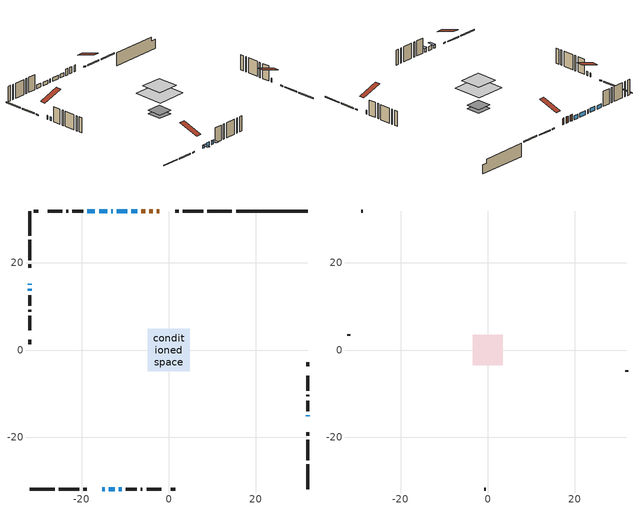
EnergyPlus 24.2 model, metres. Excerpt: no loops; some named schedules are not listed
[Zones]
conditioned space
 floor outside (Floor1 construction): -0.49,-0.49 -0.49,0.49 0.49,0.49 0.49,-0.49 z3.14
 floor adiabatic (AdiabaticFloorConstruction): -4.86,-4.86 -4.86,4.86 4.86,4.86 4.86,-4.86 z5.58
 floor foundation (Slab1 construction): -2.29,-2.29 -2.29,2.29 2.29,2.29 2.29,-2.29 z-1.13
 floor foundation (Slab2 construction): -2.35,-2.35 -2.35,2.35 2.35,2.35 2.35,-2.35 z0
 wall outside (RimJoist1 construction): 14.52,31.91 8.82,31.91 / -31.91,-31.91 -26.21,-31.91 / -31.91,31.91 -31.91,26.21 / 31.91,-31.91 31.91,-26.21 z3.14:3.44
 wall outside (RimJoist2 construction): 7.89,31.91 3.21,31.91 / -25.28,-31.91 -20.59,-31.91 / -31.91,25.28 -31.91,20.59 / 31.91,-25.28 31.91,-20.59 z3.14:3.44
 wall outside (RimJoist3 construction): 2.28,31.91 1.48,31.91 / -19.66,-31.91 -18.86,-31.91 / -31.91,19.66 -31.91,18.86 / 31.91,-19.66 31.91,-18.86 z3.14:3.44
 wall outside (AdiabaticWallConstruction 1): -2.15,31.91 -2.77,31.91 / -3.7,31.91 -4.51,31.91 / -5.44,31.91 -6.27,31.91 z3.14:5.17
 wall outside (AdiabaticWallConstruction): -15.23,-31.91 -14.7,-31.91 z3.14:4.06; -13.77,-31.91 -12.44,-31.91 / -7.2,31.91 -8.6,31.91 / 31.91,-15.23 31.91,-15 / -31.91,15.23 -31.91,15 / -9.53,31.91 -11.92,31.91 / -12.85,31.91 -13.18,31.91 / -14.11,31.91 -16.01,31.91 / -31.91,14.07 -31.91,13.55 / -16.93,31.91 -18.73,31.91 z3.14:4.36; -11.51,-31.91 -10.77,-31.91 z3.14:4.26
 wall outside (Wall1 construction): -19.66,31.91 -22.13,31.91 / -9.85,-31.91 -7.38,-31.91 / -31.91,12.62 -31.91,10.15 / 31.91,-14.07 31.91,-11.6 z3.14:8.02
 wall outside (Wall2 construction): -23.06,31.91 -23.48,31.91 / -6.45,-31.91 -6.03,-31.91 / -31.91,9.22 -31.91,8.8 / 31.91,-10.67 31.91,-10.26 z3.14:8.02
 wall outside (Wall3 construction): -24.41,31.91 -27.78,31.91 / -5.1,-31.91 -1.73,-31.91 / -31.91,7.88 -31.91,4.51 / 31.91,-9.33 31.91,-5.96 z3.14:8.02
 wall outside (Wall5 construction): -29.99,31.91 -30.98,31.91 / 0.48,-31.91 1.47,-31.91 / -31.91,2.3 -31.91,1.3 / 31.91,-3.75 31.91,-2.76 z3.14:8.02
 wall foundation (FoundationWall1 construction): 15.45,31.91,-1.13 15.45,31.91,3.14 30.26,31.91,3.14 30.26,31.91,1.77 31.91,31.91,1.77 31.91,31.91,-1.13
 window (WindowConstruction 7): -15.23,-31.91 -14.7,-31.91 z3.14:4.05
 window (WindowConstruction 6): -13.77,-31.91 -12.44,-31.91 z3.14:4.36
 window (WindowConstruction 10): -7.2,31.91 -8.6,31.91 z3.14:4.36
 window (WindowConstruction 8): 31.91,-15.23 31.91,-15 z3.14:4.36
 window (WindowConstruction 9): -31.91,15.23 -31.91,15 z3.14:4.36
 window (WindowConstruction): -9.53,31.91 -11.92,31.91 z3.14:4.36
 window (WindowConstruction 1): -12.85,31.91 -13.18,31.91 z3.14:4.36
 window (WindowConstruction 2): -14.11,31.91 -16.01,31.91 z3.14:4.36
 window (WindowConstruction 3): -11.51,-31.91 -10.77,-31.91 z3.14:4.26
 window (WindowConstruction 4): -31.91,14.07 -31.91,13.55 z3.14:4.36
 window (WindowConstruction 5): -16.94,31.91 -18.73,31.91 z3.14:4.36
 door (Door): -2.16,31.91 -2.77,31.91 z3.14:5.17
 door (Door 1): -3.7,31.91 -4.51,31.91 z3.14:5.17
 door (Door 2): -5.44,31.91 -6.27,31.91 z3.14:5.17
 ceiling adiabatic (AdiabaticFloorConstruction): 4.86,-4.86 4.86,4.86 -4.86,4.86 -4.86,-4.86 z5.58
attic - vented
 floor to conditioned space (Floor2 construction Reversed): -3.45,-3.45 -3.45,3.45 3.45,3.45 3.45,-3.45 z8.02
 wall outside (Wall4 construction): -28.71,31.91 -29.06,31.91 / -0.8,-31.91 -0.45,-31.91 / -31.91,3.58 -31.91,3.23 / 31.91,-5.03 31.91,-4.68 z3.14:8.02
 roof outside (Roof1 construction): -1.23,31.91,8.02 -1.23,25.18,10.26 0.55,25.18,10.26 0.55,31.91,8.02; -16.16,-31.91,8.02 -16.16,-25.18,10.26 -17.93,-25.18,10.26 -17.93,-31.91,8.02; -31.91,16.16,8.02 -25.18,16.16,10.26 -25.18,17.93,10.26 -31.91,17.93,8.02; 31.91,-16.16,8.02 25.18,-16.16,10.26 25.18,-17.93,10.26 31.91,-17.93,8.02
shading: -14.55,-31.91 -15.38,-31.91 -15.38,-34.04 -14.55,-34.04 z4.2; -10.63,-31.91 -11.66,-31.91 -11.66,-34.04 -10.63,-34.04 z4.41
[Building]
Building 1: Terrain=Suburbs
[Site:Location]
Toronto City Centre_ON: Latitude {deg}=43.63; Longitude {deg}=-79.39; Time Zone {hr}=-5; Elevation {m}=77; Keep Site Location Information=Yes
[Site:GroundTemperature:Shallow]
5.01852, 3.26908, 3.12898, 3.95918, 7.29196, 10.6092, 13.4851, 15.3069, 15.4617, 13.9799, 11.1774, 7.9619
[Site:WaterMainsTemperature]
Calculation Method=Schedule; Temperature Schedule=mains temperature schedule
[Material] Roughness=Rough; Thermal Absorptance=0.9
Name | Thickness {m} | Conductivity {W/m-K} | Density {kg/m3} | Specific Heat {J/kg-K} | Solar Absorptance | Visible Absorptance
asphalt or fiberglass shingles | 0.00635 | 0.162714 | 1121.4 | 1465.45 | 0.4 | 0.4
ceiling loosefill ins | 0.169333 | 0.0480833 | 16.02 | 1046.75 | 0.7 | 0.7
ceiling stud and cavity | 0.1397 | 0.176304 | 65.682 | 1177.47 | 0.7 | 0.7
concrete 4.0 in. | 0.1016 | 1.803125 | 2242.8 | 837.4 | 0.7 | 0.7
concrete 8.0 in. | 0.2032 | 1.803125 | 2242.8 | 837.4 | 0.7 | 0.7
door material | 0.04445 | 0.053851 | 512.64 | 1214.23 | 0.7 | 0.7
exterior vertical ins | 0.0221222 | 0.029427 | 32.04 | 1214.23 | 0.7 | 0.7
floor covering | 0.0127 | 0.0433444 | 54.468 | 1339.84 | 0.6 | 0.6
floor rigid ins; rim joist rigid ins | 0.051816 | 0.029427 | 32.04 | 1214.23 | 0.7 | 0.7
floor rigid ins 1; wall rigid ins | 0.512978 | 0.029427 | 32.04 | 1214.23 | 0.7 | 0.7
floor stud and cavity | 0.1397 | 0.10117 | 92.3553 | 1139.71 | 0.7 | 0.7
floor stud and cavity 1 | 0.1397 | 1.75129 | 37.0049 | 1207.88 | 0.7 | 0.7
furniture material conditioned space 1 | 0.1524 | 0.115458 | 640.8 | 1214.23 | 0.6 | 0.6
gypsum board | 0.0127 | 0.160291 | 801 | 837.4 | 0.6 | 0.6
gypsum board 1 | 0.0127 | 0.160291 | 801 | 837.4 | 0.7 | 0.7
osb sheathing 0.5 in. | 0.0127 | 0.115458 | 512.64 | 1214.23 | 0.7 | 0.7
osb sheathing 0.75 in. | 0.01905 | 0.115458 | 512.64 | 1214.23 | 0.7 | 0.7
osb sheathing 2.0 in. | 0.0508 | 0.115458 | 512.64 | 1214.23 | 0.7 | 0.7
rim joist stud and cavity | 0.0508 | 0.0293615 | 125.044 | 1163.47 | 0.6 | 0.6
rim joist stud and cavity 1 | 0.0508 | 0.278529 | 125.044 | 1163.47 | 0.6 | 0.6
rim joist stud and cavity 2 | 0.0508 | 0.0320349 | 125.044 | 1163.47 | 0.6 | 0.6
wall stud and cavity | 0.1397 | 0.0821308 | 139.0536 | 1170.24 | 0.7 | 0.7
wall stud and cavity 1 | 0.1397 | 0.118416 | 139.0536 | 1170.24 | 0.7 | 0.7
wall stud and cavity 2 | 0.1397 | 0.0934493 | 139.0536 | 1170.24 | 0.7 | 0.7
wall stud and cavity 3 | 0.0889 | 6.1454 | 50.32683 | 1063.81 | 0.6 | 0.6
wall stud and cavity 4 | 0.1397 | 0.0852927 | 139.0536 | 1170.24 | 0.7 | 0.7
wall stud and cavity 5 | 0.0889 | 0.380278 | 52.3479 | 1209.89 | 0.7 | 0.7
wall stud and cavity 6 | 0.0889 | 0.391764 | 83.0341 | 1211.67 | 0.7 | 0.7
wood siding | 0.0254 | 0.102417 | 544.68 | 1172.36 | 0.4 | 0.4
wood siding 1 | 0.00254 | 0.102417 | 544.68 | 1172.36 | 0.4 | 0.4
wood siding 2; wood siding 3; wood siding 4 | 0.0254 | 0.102417 | 544.68 | 1172.36 | 0.7 | 0.7
[WindowMaterial:SimpleGlazingSystem]
Name | U-Factor {W/m2-K} | Solar Heat Gain Coefficient
WindowMaterial | 2.99003 | 0.58
WindowMaterial 1 | 2.86796 | 0.26
WindowMaterial 2 | 2.398955 | 0.64
WindowMaterial 3 | 3.01388 | 0.51
WindowMaterial 4 | 3.03773 | 0.48
WindowMaterial 5 | 2.99912 | 0.54
WindowMaterial 6 | 3.02467 | 0.51
WindowMaterial 7 | 2.99117 | 0.59
WindowMaterial 8 | 3.07123 | 0.35
WindowMaterial 9 | 2.430184 | 0.63
[Construction]
AdiabaticFloorConstruction: floor stud and cavity 1, floor rigid ins 1, osb sheathing 0.75 in., floor covering
AdiabaticWallConstruction: wood siding 3, wall rigid ins, wall stud and cavity 5, gypsum board
AdiabaticWallConstruction 1: wood siding 4, wall rigid ins, wall stud and cavity 5, gypsum board
Door; Door 1; Door 2: door material
Floor1 construction: floor stud and cavity, floor rigid ins, osb sheathing 0.75 in., floor covering
Floor2 construction Reversed: gypsum board, ceiling stud and cavity, ceiling loosefill ins
FoundationWall1 construction: concrete 8.0 in., gypsum board 1
furniture construction conditioned space 1: furniture material conditioned space 1
PartitionWallConstruction: gypsum board, wall stud and cavity 6, gypsum board
RimJoist1 construction: wood siding 2, osb sheathing 2.0 in., rim joist stud and cavity
RimJoist2 construction: wood siding 2, rim joist rigid ins, osb sheathing 2.0 in., rim joist stud and cavity 1
RimJoist3 construction: wood siding 2, osb sheathing 2.0 in., rim joist stud and cavity 2
Roof1 construction: asphalt or fiberglass shingles
Slab1 construction; Slab2 construction: concrete 4.0 in.
Wall1 construction: wood siding, osb sheathing 0.5 in., wall stud and cavity, gypsum board
Wall2 construction: wood siding, osb sheathing 0.5 in., wall stud and cavity 1, gypsum board
Wall3 construction: wood siding, osb sheathing 0.5 in., wall stud and cavity 2, gypsum board
Wall4 construction: wood siding 1, wall stud and cavity 3
Wall5 construction: wood siding, osb sheathing 0.5 in., wall stud and cavity 4, gypsum board
WindowConstruction: WindowMaterial
WindowConstruction 1: WindowMaterial 1
WindowConstruction 10: WindowMaterial 9
WindowConstruction 2: WindowMaterial 2
WindowConstruction 3: WindowMaterial 3
WindowConstruction 4: WindowMaterial 4
WindowConstruction 5: WindowMaterial 5
WindowConstruction 6: WindowMaterial 6
WindowConstruction 7: WindowMaterial 7
WindowConstruction 8; WindowConstruction 9: WindowMaterial 8
[Zone] Multiplier=1; Part of Total Floor Area=Yes
Name | Volume {m3}
attic - vented | 17.3794
conditioned space | 280.4
[Space]
Name | Zone | Volume {m3}
attic - vented 1 | attic - vented | 17.3794
conditioned space 1 | conditioned space | 280.4
[ZoneInfiltration:EffectiveLeakageArea]
infil attic - vented 1: Zone or Space=attic - vented 1; Schedule=Always On Discrete; Effective Air Leakage Area {cm2}=2009.68; Stack Coefficient=0.0004951; Wind Coefficient=1.50337e-05
[ZoneMixing]
whole house fan mix: Zone or Space=attic - vented; Schedule=Always On Continuous; Design Flow Rate Calculation Method=Flow/Zone; Design Flow Rate {m3/s}=0; Source Zone or Space=conditioned space
[SurfaceProperty:ExposedFoundationPerimeter] Exposed Perimeter Calculation Method=TotalExposedPerimeter
Name | Total Exposed Perimeter {m}
Slab1 | 16.459
Slab2 | 13.411
[InternalMass] Zone or ZoneList=conditioned space; Space or SpaceList=conditioned space 1
Name | Construction | Surface Area {m2}
furniture mass conditioned space 1 | furniture construction conditioned space 1 | 55.408
partition wall mass | PartitionWallConstruction | 138.52
[Lights]
interior lighting: Zone or ZoneList or Space or SpaceList=conditioned space 1; Schedule=interior lighting schedule; Design Level Calculation Method=LightingLevel; Lighting Level {W}=343.2; Return Air Fraction=0; Fraction Radiant=0.6; Fraction Visible=0.2; Fraction Replaceable=1
[People]
occupants: Zone or ZoneList or Space or SpaceList=conditioned space 1; Number of People Schedule=occupants schedule; Number of People Calculation Method=People; Number of People=3; Fraction Radiant=0.314171; Sensible Heat Fraction=0.56303; Activity Level Schedule=occupants activity schedule; Carbon Dioxide Generation Rate {m3/s-W}=0; Enable ASHRAE 55 Comfort Warnings=No; Mean Radiant Temperature Calculation Type=EnclosureAveraged
[ElectricEquipment] Zone or ZoneList or Space or SpaceList=conditioned space 1; Design Level Calculation Method=EquipmentLevel
Name | Schedule | Design Level {W} | Fraction Latent | Fraction Radiant | Fraction Lost
clothes dryer | clothes dryer schedule | 140.772 | 0.015 | 0.081 | 0.85
clothes washer | clothes washer schedule | 32.1985 | 0.03 | 0.162 | 0.7
cooking range | cooking range schedule | 215.147 | 0.08 | 0.432 | 0.2
dishwasher | dishwasher schedule | 66.8632 | 0.3 | 0.18 | 0.4
fridge | fridge schedule | 72.9452 | 0 | 0.6 | 0
mech vent bath fan 0 | mech vent bath fan 0 schedule | 43 | 0 | 0 | 1
mech vent bath fan 1 | mech vent bath fan 1 schedule | 43 | 0 | 0 | 1
mech vent house fan | mech vent house fan schedule | 0 | 0 | 0 | 1
mech vent house fan cfis | mech vent house fan cfis schedule | 0 | 0 | 0 | 0
mech vent range fan 0 | mech vent range fan 0 schedule | 43 | 0 | 0 | 1
misc plug loads | misc plug loads schedule | 494.7 | 0.045 | 0.513 | 0.1
whole house fan | Always On Discrete | 0 | 0 | 0 | 1
[OtherEquipment] Zone or ZoneList or Space or SpaceList=conditioned space 1; Design Level Calculation Method=EquipmentLevel
Name | Fuel Type | Schedule | Design Level {W} | Fraction Latent | Fraction Radiant | Fraction Lost
clothes dryer 1 | Electricity | clothes dryer schedule | 0 | 0.015 | 0.081 | 0.85
cooking range 1 | Electricity | cooking range schedule | 0 | 0.08 | 0.432 | 0.2
general water use latent | None | general water use schedule | 62.594 | 1 | 0 | 0
general water use sensible | None | general water use schedule | -61.6891 | 0 | 0.6 | 0
mech vent house fan latent load | None | Always On Discrete | 0 | 1 | 0 | 0
mech vent house fan sensible load | None | Always On Discrete | 0 | 0 | 0 | 0
water heater energy adjustment1 | NaturalGas | Always On Discrete | 0.01 | 0 | 0 | 1
[ZoneInfiltration:DesignFlowRate] Zone or ZoneList or Space or SpaceList=conditioned space 1; Schedule=Always On Discrete; Design Flow Rate Calculation Method=Flow/Zone; Design Flow Rate {m3/s}=0
infil flow; natural vent flow; whole house fan flow
[Foundation:Kiva] Initial Indoor Air Temperature {C}=18; Wall Depth Below Slab {m}=0.2032
Name | Wall Height Above Grade {m} | Custom Block Material Name 1 | Custom Block Depth 1 {m} | Custom Block X Position 1 {m} | Custom Block Z Position 1 {m}
Foundation Kiva 1 | 3.14002 | exterior vertical ins | 4.27 | 0.2159 | 0
Foundation Kiva 2 | 0.1016
[Foundation:Kiva:Settings]
Soil Conductivity {W/m-K}=0.849921; Soil Density {kg/m3}=1842.3; Soil Specific Heat {J/kg-K}=418.7; Ground Solar Absorptivity=0.9; Ground Thermal Absorptivity=0.9; Ground Surface Roughness {m}=0.03; Far-Field Width {m}=40; Deep-Ground Boundary Condition=ZeroFlux; Deep-Ground Depth {m}=40; Minimum Cell Dimension {m}=0.2; Maximum Cell Growth Coefficient=3; Simulation Timestep=Timestep
[Exterior:Lights]
exterior lighting: Schedule=exterior lighting schedule; Design Level {W}=75.6
[Schedule:Constant]
Name | Hourly Value
Always On Continuous; mech vent house fan schedule; mech vent house fan cfis schedule; Always On Discrete | 1
occupants activity schedule | 117.228
fridge schedule | 0
[Schedule:Week:Daily]
interior lighting schedule Week Rule - Jan1-Jan27: interior lighting schedule day, interior lighting schedule day, interior lighting schedule day, interior lighting schedule day, interior lighting schedule day, interior lighting schedule day, interior lighting schedule day, interior lighting schedule default day, interior lighting schedule default day, interior lighting schedule default day, interior lighting schedule default day, interior lighting schedule default day
interior lighting schedule Week Rule - Jan28-Feb3: interior lighting schedule day, interior lighting schedule day, interior lighting schedule day, interior lighting schedule day, interior lighting schedule day 1, interior lighting schedule day 1, interior lighting schedule day 1, interior lighting schedule default day, interior lighting schedule default day, interior lighting schedule default day, interior lighting schedule default day, interior lighting schedule default day
interior lighting schedule Week Rule - Feb4-Feb24: interior lighting schedule day 1, interior lighting schedule day 1, interior lighting schedule day 1, interior lighting schedule day 1, interior lighting schedule day 1, interior lighting schedule day 1, interior lighting schedule day 1, interior lighting schedule default day, interior lighting schedule default day, interior lighting schedule default day, interior lighting schedule default day, interior lighting schedule default day
interior lighting schedule Week Rule - Feb25-Mar3: interior lighting schedule day 1, interior lighting schedule day 1, interior lighting schedule day 1, interior lighting schedule day 1, interior lighting schedule day 2, interior lighting schedule day 2, interior lighting schedule day 2, interior lighting schedule default day, interior lighting schedule default day, interior lighting schedule default day, interior lighting schedule default day, interior lighting schedule default day
interior lighting schedule Week Rule - Mar4-Mar31: interior lighting schedule day 2, interior lighting schedule day 2, interior lighting schedule day 2, interior lighting schedule day 2, interior lighting schedule day 2, interior lighting schedule day 2, interior lighting schedule day 2, interior lighting schedule default day, interior lighting schedule default day, interior lighting schedule default day, interior lighting schedule default day, interior lighting schedule default day
interior lighting schedule Week Rule - Apr1-Apr28: interior lighting schedule day 3, interior lighting schedule day 3, interior lighting schedule day 3, interior lighting schedule day 3, interior lighting schedule day 3, interior lighting schedule day 3, interior lighting schedule day 3, interior lighting schedule default day, interior lighting schedule default day, interior lighting schedule default day, interior lighting schedule default day, interior lighting schedule default day
interior lighting schedule Week Rule - Apr29-May5: interior lighting schedule day 3, interior lighting schedule day 3, interior lighting schedule day 4, interior lighting schedule day 4, interior lighting schedule day 4, interior lighting schedule day 4, interior lighting schedule day 4, interior lighting schedule default day, interior lighting schedule default day, interior lighting schedule default day, interior lighting schedule default day, interior lighting schedule default day
interior lighting schedule Week Rule - May6-May26: interior lighting schedule day 4, interior lighting schedule day 4, interior lighting schedule day 4, interior lighting schedule day 4, interior lighting schedule day 4, interior lighting schedule day 4, interior lighting schedule day 4, interior lighting schedule default day, interior lighting schedule default day, interior lighting schedule default day, interior lighting schedule default day, interior lighting schedule default day
interior lighting schedule Week Rule - May27-Jun2: interior lighting schedule day 4, interior lighting schedule day 4, interior lighting schedule day 4, interior lighting schedule day 4, interior lighting schedule day 4, interior lighting schedule day 5, interior lighting schedule day 5, interior lighting schedule default day, interior lighting schedule default day, interior lighting schedule default day, interior lighting schedule default day, interior lighting schedule default day
interior lighting schedule Week Rule - Jun3-Jun30: interior lighting schedule day 5, interior lighting schedule day 5, interior lighting schedule day 5, interior lighting schedule day 5, interior lighting schedule day 5, interior lighting schedule day 5, interior lighting schedule day 5, interior lighting schedule default day, interior lighting schedule default day, interior lighting schedule default day, interior lighting schedule default day, interior lighting schedule default day
interior lighting schedule Week Rule - Jul1-Jul28: interior lighting schedule day 6, interior lighting schedule day 6, interior lighting schedule day 6, interior lighting schedule day 6, interior lighting schedule day 6, interior lighting schedule day 6, interior lighting schedule day 6, interior lighting schedule default day, interior lighting schedule default day, interior lighting schedule default day, interior lighting schedule default day, interior lighting schedule default day
interior lighting schedule Week Rule - Jul29-Aug4: interior lighting schedule day 6, interior lighting schedule day 6, interior lighting schedule day 6, interior lighting schedule day 7, interior lighting schedule day 7, interior lighting schedule day 7, interior lighting schedule day 7, interior lighting schedule default day, interior lighting schedule default day, interior lighting schedule default day, interior lighting schedule default day, interior lighting schedule default day
interior lighting schedule Week Rule - Aug5-Aug25: interior lighting schedule day 7, interior lighting schedule day 7, interior lighting schedule day 7, interior lighting schedule day 7, interior lighting schedule day 7, interior lighting schedule day 7, interior lighting schedule day 7, interior lighting schedule default day, interior lighting schedule default day, interior lighting schedule default day, interior lighting schedule default day, interior lighting schedule default day
interior lighting schedule Week Rule - Aug26-Sep1: interior lighting schedule day 7, interior lighting schedule day 7, interior lighting schedule day 7, interior lighting schedule day 7, interior lighting schedule day 7, interior lighting schedule day 7, interior lighting schedule day 8, interior lighting schedule default day, interior lighting schedule default day, interior lighting schedule default day, interior lighting schedule default day, interior lighting schedule default day
interior lighting schedule Week Rule - Sep2-Sep29: interior lighting schedule day 8, interior lighting schedule day 8, interior lighting schedule day 8, interior lighting schedule day 8, interior lighting schedule day 8, interior lighting schedule day 8, interior lighting schedule day 8, interior lighting schedule default day, interior lighting schedule default day, interior lighting schedule default day, interior lighting schedule default day, interior lighting schedule default day
interior lighting schedule Week Rule - Sep30-Oct6: interior lighting schedule day 8, interior lighting schedule day 9, interior lighting schedule day 9, interior lighting schedule day 9, interior lighting schedule day 9, interior lighting schedule day 9, interior lighting schedule day 9, interior lighting schedule default day, interior lighting schedule default day, interior lighting schedule default day, interior lighting schedule default day, interior lighting schedule default day
interior lighting schedule Week Rule - Oct7-Oct27: interior lighting schedule day 9, interior lighting schedule day 9, interior lighting schedule day 9, interior lighting schedule day 9, interior lighting schedule day 9, interior lighting schedule day 9, interior lighting schedule day 9, interior lighting schedule default day, interior lighting schedule default day, interior lighting schedule default day, interior lighting schedule default day, interior lighting schedule default day
interior lighting schedule Week Rule - Oct28-Nov3: interior lighting schedule day 9, interior lighting schedule day 9, interior lighting schedule day 9, interior lighting schedule day 9, interior lighting schedule day 10, interior lighting schedule day 10, interior lighting schedule day 10, interior lighting schedule default day, interior lighting schedule default day, interior lighting schedule default day, interior lighting schedule default day, interior lighting schedule default day
interior lighting schedule Week Rule - Nov4-Nov24: interior lighting schedule day 10, interior lighting schedule day 10, interior lighting schedule day 10, interior lighting schedule day 10, interior lighting schedule day 10, interior lighting schedule day 10, interior lighting schedule day 10, interior lighting schedule default day, interior lighting schedule default day, interior lighting schedule default day, interior lighting schedule default day, interior lighting schedule default day
interior lighting schedule Week Rule - Nov25-Dec1: interior lighting schedule day 10, interior lighting schedule day 10, interior lighting schedule day 10, interior lighting schedule day 10, interior lighting schedule day 10, interior lighting schedule day 10, interior lighting schedule day 11, interior lighting schedule default day, interior lighting schedule default day, interior lighting schedule default day, interior lighting schedule default day, interior lighting schedule default day
interior lighting schedule Week Rule - Dec2-Dec31: interior lighting schedule day 11, interior lighting schedule day 11, interior lighting schedule day 11, interior lighting schedule day 11, interior lighting schedule day 11, interior lighting schedule day 11, interior lighting schedule day 11, interior lighting schedule default day, interior lighting schedule default day, interior lighting schedule default day, interior lighting schedule default day, interior lighting schedule default day
occupants schedule Week Rule - Jan1-Dec31: occupants schedule day, occupants schedule day, occupants schedule day, occupants schedule day, occupants schedule day, occupants schedule day, occupants schedule day, occupants schedule default day, occupants schedule default day, occupants schedule default day, occupants schedule default day, occupants schedule default day
clothes dryer schedule Week Rule - Jan1-Dec31: clothes dryer schedule day, clothes dryer schedule day, clothes dryer schedule day, clothes dryer schedule day, clothes dryer schedule day, clothes dryer schedule day, clothes dryer schedule day, clothes dryer schedule default day, clothes dryer schedule default day, clothes dryer schedule default day, clothes dryer schedule default day, clothes dryer schedule default day
clothes washer schedule Week Rule - Jan1-Dec31: clothes washer schedule day, clothes washer schedule day, clothes washer schedule day, clothes washer schedule day, clothes washer schedule day, clothes washer schedule day, clothes washer schedule day, clothes washer schedule default day, clothes washer schedule default day, clothes washer schedule default day, clothes washer schedule default day, clothes washer schedule default day
cooking range schedule Week Rule - Jan1-Dec31: cooking range schedule day, cooking range schedule day, cooking range schedule day, cooking range schedule day, cooking range schedule day, cooking range schedule day, cooking range schedule day, cooking range schedule default day, cooking range schedule default day, cooking range schedule default day, cooking range schedule default day, cooking range schedule default day
dishwasher schedule Week Rule - Jan1-Dec31: dishwasher schedule day, dishwasher schedule day, dishwasher schedule day, dishwasher schedule day, dishwasher schedule day, dishwasher schedule day, dishwasher schedule day, dishwasher schedule default day, dishwasher schedule default day, dishwasher schedule default day, dishwasher schedule default day, dishwasher schedule default day
mech vent bath fan 0 schedule Week Rule - Jan1-Dec31: mech vent bath fan 0 schedule day, mech vent bath fan 0 schedule day, mech vent bath fan 0 schedule day, mech vent bath fan 0 schedule day, mech vent bath fan 0 schedule day, mech vent bath fan 0 schedule day, mech vent bath fan 0 schedule day, mech vent bath fan 0 schedule default day, mech vent bath fan 0 schedule default day, mech vent bath fan 0 schedule default day, mech vent bath fan 0 schedule default day, mech vent bath fan 0 schedule default day
mech vent bath fan 1 schedule Week Rule - Jan1-Dec31: mech vent bath fan 1 schedule day, mech vent bath fan 1 schedule day, mech vent bath fan 1 schedule day, mech vent bath fan 1 schedule day, mech vent bath fan 1 schedule day, mech vent bath fan 1 schedule day, mech vent bath fan 1 schedule day, mech vent bath fan 1 schedule default day, mech vent bath fan 1 schedule default day, mech vent bath fan 1 schedule default day, mech vent bath fan 1 schedule default day, mech vent bath fan 1 schedule default day
mech vent range fan 0 schedule Week Rule - Jan1-Dec31: mech vent range fan 0 schedule day, mech vent range fan 0 schedule day, mech vent range fan 0 schedule day, mech vent range fan 0 schedule day, mech vent range fan 0 schedule day, mech vent range fan 0 schedule day, mech vent range fan 0 schedule day, mech vent range fan 0 schedule default day, mech vent range fan 0 schedule default day, mech vent range fan 0 schedule default day, mech vent range fan 0 schedule default day, mech vent range fan 0 schedule default day
misc plug loads schedule Week Rule - Jan1-Dec31: misc plug loads schedule day, misc plug loads schedule day, misc plug loads schedule day, misc plug loads schedule day, misc plug loads schedule day, misc plug loads schedule day, misc plug loads schedule day, misc plug loads schedule default day, misc plug loads schedule default day, misc plug loads schedule default day, misc plug loads schedule default day, misc plug loads schedule default day
general water use schedule Week Rule - Jan1-Dec31: general water use schedule day, general water use schedule day, general water use schedule day, general water use schedule day, general water use schedule day, general water use schedule day, general water use schedule day, general water use schedule default day, general water use schedule default day, general water use schedule default day, general water use schedule default day, general water use schedule default day
exterior lighting schedule Week Rule - Jan1-Jan27: exterior lighting schedule day, exterior lighting schedule day, exterior lighting schedule day, exterior lighting schedule day, exterior lighting schedule day, exterior lighting schedule day, exterior lighting schedule day, exterior lighting schedule default day, exterior lighting schedule default day, exterior lighting schedule default day, exterior lighting schedule default day, exterior lighting schedule default day
exterior lighting schedule Week Rule - Jan28-Feb3: exterior lighting schedule day, exterior lighting schedule day, exterior lighting schedule day, exterior lighting schedule day, exterior lighting schedule day 1, exterior lighting schedule day 1, exterior lighting schedule day 1, exterior lighting schedule default day, exterior lighting schedule default day, exterior lighting schedule default day, exterior lighting schedule default day, exterior lighting schedule default day
exterior lighting schedule Week Rule - Feb4-Feb24: exterior lighting schedule day 1, exterior lighting schedule day 1, exterior lighting schedule day 1, exterior lighting schedule day 1, exterior lighting schedule day 1, exterior lighting schedule day 1, exterior lighting schedule day 1, exterior lighting schedule default day, exterior lighting schedule default day, exterior lighting schedule default day, exterior lighting schedule default day, exterior lighting schedule default day
exterior lighting schedule Week Rule - Feb25-Mar3: exterior lighting schedule day 1, exterior lighting schedule day 1, exterior lighting schedule day 1, exterior lighting schedule day 1, exterior lighting schedule day 2, exterior lighting schedule day 2, exterior lighting schedule day 2, exterior lighting schedule default day, exterior lighting schedule default day, exterior lighting schedule default day, exterior lighting schedule default day, exterior lighting schedule default day
exterior lighting schedule Week Rule - Mar4-Mar31: exterior lighting schedule day 2, exterior lighting schedule day 2, exterior lighting schedule day 2, exterior lighting schedule day 2, exterior lighting schedule day 2, exterior lighting schedule day 2, exterior lighting schedule day 2, exterior lighting schedule default day, exterior lighting schedule default day, exterior lighting schedule default day, exterior lighting schedule default day, exterior lighting schedule default day
exterior lighting schedule Week Rule - Apr1-Apr28: exterior lighting schedule day 3, exterior lighting schedule day 3, exterior lighting schedule day 3, exterior lighting schedule day 3, exterior lighting schedule day 3, exterior lighting schedule day 3, exterior lighting schedule day 3, exterior lighting schedule default day, exterior lighting schedule default day, exterior lighting schedule default day, exterior lighting schedule default day, exterior lighting schedule default day
exterior lighting schedule Week Rule - Apr29-May5: exterior lighting schedule day 3, exterior lighting schedule day 3, exterior lighting schedule day 4, exterior lighting schedule day 4, exterior lighting schedule day 4, exterior lighting schedule day 4, exterior lighting schedule day 4, exterior lighting schedule default day, exterior lighting schedule default day, exterior lighting schedule default day, exterior lighting schedule default day, exterior lighting schedule default day
exterior lighting schedule Week Rule - May6-May26: exterior lighting schedule day 4, exterior lighting schedule day 4, exterior lighting schedule day 4, exterior lighting schedule day 4, exterior lighting schedule day 4, exterior lighting schedule day 4, exterior lighting schedule day 4, exterior lighting schedule default day, exterior lighting schedule default day, exterior lighting schedule default day, exterior lighting schedule default day, exterior lighting schedule default day
exterior lighting schedule Week Rule - May27-Jun2: exterior lighting schedule day 4, exterior lighting schedule day 4, exterior lighting schedule day 4, exterior lighting schedule day 4, exterior lighting schedule day 4, exterior lighting schedule day 5, exterior lighting schedule day 5, exterior lighting schedule default day, exterior lighting schedule default day, exterior lighting schedule default day, exterior lighting schedule default day, exterior lighting schedule default day
exterior lighting schedule Week Rule - Jun3-Jun30: exterior lighting schedule day 5, exterior lighting schedule day 5, exterior lighting schedule day 5, exterior lighting schedule day 5, exterior lighting schedule day 5, exterior lighting schedule day 5, exterior lighting schedule day 5, exterior lighting schedule default day, exterior lighting schedule default day, exterior lighting schedule default day, exterior lighting schedule default day, exterior lighting schedule default day
exterior lighting schedule Week Rule - Jul1-Jul28: exterior lighting schedule day 6, exterior lighting schedule day 6, exterior lighting schedule day 6, exterior lighting schedule day 6, exterior lighting schedule day 6, exterior lighting schedule day 6, exterior lighting schedule day 6, exterior lighting schedule default day, exterior lighting schedule default day, exterior lighting schedule default day, exterior lighting schedule default day, exterior lighting schedule default day
exterior lighting schedule Week Rule - Jul29-Aug4: exterior lighting schedule day 6, exterior lighting schedule day 6, exterior lighting schedule day 6, exterior lighting schedule day 7, exterior lighting schedule day 7, exterior lighting schedule day 7, exterior lighting schedule day 7, exterior lighting schedule default day, exterior lighting schedule default day, exterior lighting schedule default day, exterior lighting schedule default day, exterior lighting schedule default day
exterior lighting schedule Week Rule - Aug5-Aug25: exterior lighting schedule day 7, exterior lighting schedule day 7, exterior lighting schedule day 7, exterior lighting schedule day 7, exterior lighting schedule day 7, exterior lighting schedule day 7, exterior lighting schedule day 7, exterior lighting schedule default day, exterior lighting schedule default day, exterior lighting schedule default day, exterior lighting schedule default day, exterior lighting schedule default day
[Schedule:Year]
interior lighting schedule: interior lighting schedule Week Rule - Jan1-Jan27, 1, 1, 1, 27, interior lighting schedule Week Rule - Jan28-Feb3, 1, 28, 2, 3, interior lighting schedule Week Rule - Feb4-Feb24, 2, 4, 2, 24, interior lighting schedule Week Rule - Feb25-Mar3, 2, 25, 3, 3, interior lighting schedule Week Rule - Mar4-Mar31, 3, 4, 3, 31, interior lighting schedule Week Rule - Apr1-Apr28, 4, 1, 4, 28, interior lighting schedule Week Rule - Apr29-May5, 4, 29, 5, 5, interior lighting schedule Week Rule - May6-May26, 5, 6, 5, 26, interior lighting schedule Week Rule - May27-Jun2, 5, 27, 6, 2, interior lighting schedule Week Rule - Jun3-Jun30, 6, 3, 6, 30, interior lighting schedule Week Rule - Jul1-Jul28, 7, 1, 7, 28, interior lighting schedule Week Rule - Jul29-Aug4, 7, 29, 8, 4, interior lighting schedule Week Rule - Aug5-Aug25, 8, 5, 8, 25, interior lighting schedule Week Rule - Aug26-Sep1, 8, 26, 9, 1, interior lighting schedule Week Rule - Sep2-Sep29, 9, 2, 9, 29, interior lighting schedule Week Rule - Sep30-Oct6, 9, 30, 10, 6, interior lighting schedule Week Rule - Oct7-Oct27, 10, 7, 10, 27, interior lighting schedule Week Rule - Oct28-Nov3, 10, 28, 11, 3, interior lighting schedule Week Rule - Nov4-Nov24, 11, 4, 11, 24, interior lighting schedule Week Rule - Nov25-Dec1, 11, 25, 12, 1, interior lighting schedule Week Rule - Dec2-Dec31, 12, 2, 12, 31
occupants schedule: occupants schedule Week Rule - Jan1-Dec31, 1, 1, 12, 31
clothes dryer schedule: clothes dryer schedule Week Rule - Jan1-Dec31, 1, 1, 12, 31
clothes washer schedule: clothes washer schedule Week Rule - Jan1-Dec31, 1, 1, 12, 31
cooking range schedule: cooking range schedule Week Rule - Jan1-Dec31, 1, 1, 12, 31
dishwasher schedule: dishwasher schedule Week Rule - Jan1-Dec31, 1, 1, 12, 31
mech vent bath fan 0 schedule: mech vent bath fan 0 schedule Week Rule - Jan1-Dec31, 1, 1, 12, 31
mech vent bath fan 1 schedule: mech vent bath fan 1 schedule Week Rule - Jan1-Dec31, 1, 1, 12, 31
mech vent range fan 0 schedule: mech vent range fan 0 schedule Week Rule - Jan1-Dec31, 1, 1, 12, 31
misc plug loads schedule: misc plug loads schedule Week Rule - Jan1-Dec31, 1, 1, 12, 31
general water use schedule: general water use schedule Week Rule - Jan1-Dec31, 1, 1, 12, 31
exterior lighting schedule: exterior lighting schedule Week Rule - Jan1-Jan27, 1, 1, 1, 27, exterior lighting schedule Week Rule - Jan28-Feb3, 1, 28, 2, 3, exterior lighting schedule Week Rule - Feb4-Feb24, 2, 4, 2, 24, exterior lighting schedule Week Rule - Feb25-Mar3, 2, 25, 3, 3, exterior lighting schedule Week Rule - Mar4-Mar31, 3, 4, 3, 31, exterior lighting schedule Week Rule - Apr1-Apr28, 4, 1, 4, 28, exterior lighting schedule Week Rule - Apr29-May5, 4, 29, 5, 5, exterior lighting schedule Week Rule - May6-May26, 5, 6, 5, 26, exterior lighting schedule Week Rule - May27-Jun2, 5, 27, 6, 2, exterior lighting schedule Week Rule - Jun3-Jun30, 6, 3, 6, 30, exterior lighting schedule Week Rule - Jul1-Jul28, 7, 1, 7, 28, exterior lighting schedule Week Rule - Jul29-Aug4, 7, 29, 8, 4, exterior lighting schedule Week Rule - Aug5-Aug25, 8, 5, 8, 25, exterior lighting schedule Week Rule - Aug26-Sep1, 8, 26, 9, 1, exterior lighting schedule Week Rule - Sep2-Sep29, 9, 2, 9, 29, exterior lighting schedule Week Rule - Sep30-Oct6, 9, 30, 10, 6, exterior lighting schedule Week Rule - Oct7-Oct27, 10, 7, 10, 27, exterior lighting schedule Week Rule - Oct28-Nov3, 10, 28, 11, 3, exterior lighting schedule Week Rule - Nov4-Nov24, 11, 4, 11, 24, exterior lighting schedule Week Rule - Nov25-Dec1, 11, 25, 12, 1, exterior lighting schedule Week Rule - Dec2-Dec31, 12, 2, 12, 31
[Schedule:Compact]
mains temperature schedule: Through: 01/01, For: AllDays, Until: 24:00, 8.80333, Through: 01/02, For: AllDays, Until: 24:00, 8.74333, Through: 01/03, For: AllDays, Until: 24:00, 8.68389, Through: 01/04, For: AllDays, Until: 24:00, 8.62611, Through: 01/05, For: AllDays, Until: 24:00, 8.56944, Through: 01/06, For: AllDays, Until: 24:00, 8.51389, Through: 01/07, For: AllDays, Until: 24:00, 8.45944, Through: 01/08, For: AllDays, Until: 24:00, 8.40611, Through: 01/09, For: AllDays, Until: 24:00, 8.35389, Through: 01/10, For: AllDays, Until: 24:00, 8.30278, Through: 01/11, For: AllDays, Until: 24:00, 8.25333, Through: 01/12, For: AllDays, Until: 24:00, 8.205, Through: 01/13, For: AllDays, Until: 24:00, 8.15778, Through: 01/14, For: AllDays, Until: 24:00, 8.11222, Through: 01/15, For: AllDays, Until: 24:00, 8.06778, Through: 01/16, For: AllDays, Until: 24:00, 8.02444, Through: 01/17, For: AllDays, Until: 24:00, 7.98222, Through: 01/18, For: AllDays, Until: 24:00, 7.94167, Through: 01/19, For: AllDays, Until: 24:00, 7.90222, Through: 01/20, For: AllDays, Until: 24:00, 7.86444, Through: 01/21, For: AllDays, Until: 24:00, 7.82778, Through: 01/22, For: AllDays, Until: 24:00, 7.79278, Through: 01/23, For: AllDays, Until: 24:00, 7.75889, Through: 01/24, For: AllDays, Until: 24:00, 7.72667, Through: 01/25, For: AllDays, Until: 24:00, 7.69556, Through: 01/26, For: AllDays, Until: 24:00, 7.66611, Through: 01/27, For: AllDays, Until: 24:00, 7.63778, Through: 01/28, For: AllDays, Until: 24:00, 7.61111, Through: 01/29, For: AllDays, Until: 24:00, 7.58556, Through: 01/30, For: AllDays, Until: 24:00, 7.56167, Through: 01/31, For: AllDays, Until: 24:00, 7.53944, Through: 02/01, For: AllDays, Until: 24:00, 7.51833, Through: 02/02, For: AllDays, Until: 24:00, 7.49889, Through: 02/03, For: AllDays, Until: 24:00, 7.48111, Through: 02/04, For: AllDays, Until: 24:00, 7.46444, Through: 02/05, For: AllDays, Until: 24:00, 7.44944, Through: 02/06, For: AllDays, Until: 24:00, 7.43556, Through: 02/07, For: AllDays, Until: 24:00, 7.42333, Through: 02/08, For: AllDays, Until: 24:00, 7.41278, Through: 02/09, For: AllDays, Until: 24:00, 7.40389, Through: 02/10, For: AllDays, Until: 24:00, 7.39611, Through: 02/11, For: AllDays, Until: 24:00, 7.39, Through: 02/12, For: AllDays, Until: 24:00, 7.38556, Through: 02/13, For: AllDays, Until: 24:00, 7.38222, Through: 02/14, For: AllDays, Until: 24:00, 7.38056, Through: 02/15, For: AllDays, Until: 24:00, 7.38056, Through: 02/16, For: AllDays, Until: 24:00, 7.38222, Through: 02/17, For: AllDays, Until: 24:00, 7.385, Through: 02/18, For: AllDays, Until: 24:00, 7.38944, Through: 02/19, For: AllDays, Until: 24:00, 7.395, Through: 02/20, For: AllDays, Until: 24:00, 7.40278, Through: 02/21, For: AllDays, Until: 24:00, 7.41167, Through: 02/22, For: AllDays, Until: 24:00, 7.42222, Through: 02/23, For: AllDays, Until: 24:00, 7.43389, Through: 02/24, For: AllDays, Until: 24:00, 7.44722, Through: 02/25, For: AllDays, Until: 24:00, 7.46222, Through: 02/26, For: AllDays, Until: 24:00, 7.47833, Through: 02/27, For: AllDays, Until: 24:00, 7.49611, Through: 02/28, For: AllDays, Until: 24:00, 7.51556, Through: 03/01, For: AllDays, Until: 24:00, 7.53667, Through: 03/02, For: AllDays, Until: 24:00, 7.55889, Through: 03/03, For: AllDays, Until: 24:00, 7.58222, Through: 03/04, For: AllDays, Until: 24:00, 7.60722, Through: 03/05, For: AllDays, Until: 24:00, 7.63389, Through: 03/06, For: AllDays, Until: 24:00, 7.66222, Through: 03/07, For: AllDays, Until: 24:00, 7.69111, Through: 03/08, For: AllDays, Until: 24:00, 7.72222, Through: 03/09, For: AllDays, Until: 24:00, 7.75444, Through: 03/10, For: AllDays, Until: 24:00, 7.78778, Through: 03/11, For: AllDays, Until: 24:00, 7.82278, Through: 03/12, For: AllDays, Until: 24:00, 7.85944, Through: 03/13, For: AllDays, Until: 24:00, 7.89722, Through: 03/14, For: AllDays, Until: 24:00, 7.93611, Through: 03/15, For: AllDays, Until: 24:00, 7.97667, Through: 03/16, For: AllDays, Until: 24:00, 8.01833, Through: 03/17, For: AllDays, Until: 24:00, 8.06167, Through: 03/18, For: AllDays, Until: 24:00, 8.10611, Through: 03/19, For: AllDays, Until: 24:00, 8.15167, Through: 03/20, For: AllDays, Until: 24:00, 8.19833, Through: 03/21, For: AllDays, Until: 24:00, 8.24667, Through: 03/22, For: AllDays, Until: 24:00, 8.29611, Through: 03/23, For: AllDays, Until: 24:00, 8.34667, Through: 03/24, For: AllDays, Until: 24:00, 8.39889, Through: 03/25, For: AllDays, Until: 24:00, 8.45167, Through: 03/26, For: AllDays, Until: 24:00, 8.50611, Through: 03/27, For: AllDays, Until: 24:00, 8.56167, Through: 03/28, For: AllDays, Until: 24:00, 8.61833, Through: 03/29, For: AllDays, Until: 24:00, 8.67611, Through: 03/30, For: AllDays, Until: 24:00, 8.735, Through: 03/31, For: AllDays, Until: 24:00, 8.795, Through: 04/01, For: AllDays, Until: 24:00, 8.85611, Through: 04/02, For: AllDays, Until: 24:00, 8.91833, Through: 04/03, For: AllDays, Until: 24:00, 8.98167, Through: 04/04, For: AllDays, Until: 24:00, 9.04556, Through: 04/05, For: AllDays, Until: 24:00, 9.11111, Through: 04/06, For: AllDays, Until: 24:00, 9.17722, Through: 04/07, For: AllDays, Until: 24:00, 9.24444, Through: 04/08, For: AllDays, Until: 24:00, 9.31222, Through: 04/09, For: AllDays, Until: 24:00, 9.38167, Through: 04/10, For: AllDays, Until: 24:00, 9.45167, Through: 04/11, For: AllDays, Until: 24:00, 9.52222, Through: 04/12, For: AllDays, Until: 24:00, 9.59444, Through: 04/13, For: AllDays, Until: 24:00, 9.66667, Through: 04/14, For: AllDays, Until: 24:00, 9.74, Through: 04/15, For: AllDays, Until: 24:00, 9.81444, Through: 04/16, For: AllDays, Until: 24:00, 9.88944, Through: 04/17, For: AllDays, Until: 24:00, 9.96556, Through: 04/18, For: AllDays, Until: 24:00, 10.0417, Through: 04/19, For: AllDays, Until: 24:00, 10.1189, Through: 04/20, For: AllDays, Until: 24:00, 10.1972, Through: 04/21, For: AllDays, Until: 24:00, 10.2756, Through: 04/22, For: AllDays, Until: 24:00, 10.355, Through: 04/23, For: AllDays, Until: 24:00, 10.435, Through: 04/24, For: AllDays, Until: 24:00, 10.515, Through: 04/25, For: AllDays, Until: 24:00, 10.5961, Through: 04/26, For: AllDays, Until: 24:00, 10.6778, Through: 04/27, For: AllDays, Until: 24:00, 10.76, Through: 04/28, For: AllDays, Until: 24:00, 10.8428, Through: 04/29, For: AllDays, Until: 24:00, 10.9261, Through: 04/30, For: AllDays, Until: 24:00, 11.0094, Through: 05/01, For: AllDays, Until: 24:00, 11.0933, Through: 05/02, For: AllDays, Until: 24:00, 11.1778, Through: 05/03, For: AllDays, Until: 24:00, 11.2628, Through: 05/04, For: AllDays, Until: 24:00, 11.3478, Through: 05/05, For: AllDays, Until: 24:00, 11.4333, Through: 05/06, For: AllDays, Until: 24:00, 11.5189, Through: 05/07, For: AllDays, Until: 24:00, 11.605, Through: 05/08, For: AllDays, Until: 24:00, 11.6917, Through: 05/09, For: AllDays, Until: 24:00, 11.7778, Through: 05/10, For: AllDays, Until: 24:00, 11.865, Through: 05/11, For: AllDays, Until: 24:00, 11.9517, Through: 05/12, For: AllDays, Until: 24:00, 12.0389, Through: 05/13, For: AllDays, Until: 24:00, 12.1261, Through: 05/14, For: AllDays, Until: 24:00, 12.2133, Through: 05/15, For: AllDays, Until: 24:00, 12.3006, Through: 05/16, For: AllDays, Until: 24:00, 12.3883, Through: 05/17, For: AllDays, Until: 24:00, 12.4756, Through: 05/18, For: AllDays, Until: 24:00, 12.5628, Through: 05/19, For: AllDays, Until: 24:00, 12.6506, Through: 05/20, For: AllDays, Until: 24:00, 12.7378, Through: 05/21, For: AllDays, Until: 24:00, 12.825, Through: 05/22, For: AllDays, Until: 24:00, 12.9122, Through: 05/23, For: AllDays, Until: 24:00, 12.9994, Through: 05/24, For: AllDays, Until: 24:00, 13.0861, Through: 05/25, For: AllDays, Until: 24:00, 13.1728, Through: 05/26, For: AllDays, Until: 24:00, 13.2594, Through: 05/27, For: AllDays, Until: 24:00, 13.3456, Through: 05/28, For: AllDays, Until: 24:00, 13.4317, Through: 05/29, For: AllDays, Until: 24:00, 13.5172, Through: 05/30, For: AllDays, Until: 24:00, 13.6028, Through: 05/31, For: AllDays, Until: 24:00, 13.6878, Through: 06/01, For: AllDays, Until: 24:00, 13.7722, Through: 06/02, For: AllDays, Until: 24:00, 13.8567, Through: 06/03, For: AllDays, Until: 24:00, 13.9406, Through: 06/04, For: AllDays, Until: 24:00, 14.0239, Through: 06/05, For: AllDays, Until: 24:00, 14.1067, Through: 06/06, For: AllDays, Until: 24:00, 14.1894, Through: 06/07, For: AllDays, Until: 24:00, 14.2711, Through: 06/08, For: AllDays, Until: 24:00, 14.3528, Through: 06/09, For: AllDays, Until: 24:00, 14.4339, Through: 06/10, For: AllDays, Until: 24:00, 14.5139, Through: 06/11, For: AllDays, Until: 24:00, 14.5939, Through: 06/12, For: AllDays, Until: 24:00, 14.6728, Through: 06/13, For: AllDays, Until: 24:00, 14.7511, Through: 06/14, For: AllDays, Until: 24:00, 14.8289, Through: 06/15, For: AllDays, Until: 24:00, 14.9061, Through: 06/16, For: AllDays, Until: 24:00, 14.9822, Through: 06/17, For: AllDays, Until: 24:00, 15.0578, Through: 06/18, For: AllDays, Until: 24:00, 15.1328, Through: 06/19, For: AllDays, Until: 24:00, 15.2067, Through: 06/20, For: AllDays, Until: 24:00, 15.28, Through: 06/21, For: AllDays, Until: 24:00, 15.3522, Through: 06/22, For: AllDays, Until: 24:00, 15.4239, Through: 06/23, For: AllDays, Until: 24:00, 15.4944, Through: 06/24, For: AllDays, Until: 24:00, 15.5639, Through: 06/25, For: AllDays, Until: 24:00, 15.6328, Through: 06/26, For: AllDays, Until: 24:00, 15.7006, Through: 06/27, For: AllDays, Until: 24:00, 15.7678, Through: 06/28, For: AllDays, Until: 24:00, 15.8333, Through: 06/29, For: AllDays, Until: 24:00, 15.8983, Through: 06/30, For: AllDays, Until: 24:00, 15.9622, Through: 07/01, For: AllDays, Until: 24:00, 16.025, Through: 07/02, For: AllDays, Until: 24:00, 16.0872, Through: 07/03, For: AllDays, Until: 24:00, 16.1478, Through: 07/04, For: AllDays, Until: 24:00, 16.2072, Through: 07/05, For: AllDays, Until: 24:00, 16.2661, Through: 07/06, For: AllDays, Until: 24:00, 16.3233, Through: 07/07, For: AllDays, Until: 24:00, 16.3794, Through: 07/08, For: AllDays, Until: 24:00, 16.435, Through: 07/09, For: AllDays, Until: 24:00, 16.4889, Through: 07/10, For: AllDays, Until: 24:00, 16.5417, Through: 07/11, For: AllDays, Until: 24:00, 16.5928, Through: 07/12, For: AllDays, Until: 24:00, 16.6433, Through: 07/13, For: AllDays, Until: 24:00, 16.6922, Through: 07/14, For: AllDays, Until: 24:00, 16.74, Through: 07/15, For: AllDays, Until: 24:00, 16.7867, Through: 07/16, For: AllDays, Until: 24:00, 16.8322, Through: 07/17, For: AllDays, Until: 24:00, 16.8761, Through: 07/18, For: AllDays, Until: 24:00, 16.9189, Through: 07/19, For: AllDays, Until: 24:00, 16.96, Through: 07/20, For: AllDays, Until: 24:00, 17, Through: 07/21, For: AllDays, Until: 24:00, 17.0389, Through: 07/22, For: AllDays, Until: 24:00, 17.0761, Through: 07/23, For: AllDays, Until: 24:00, 17.1122, Through: 07/24, For: AllDays, Until: 24:00, 17.1467, Through: 07/25, For: AllDays, Until: 24:00, 17.18, Through: 07/26, For: AllDays, Until: 24:00, 17.2117, Through: 07/27, For: AllDays, Until: 24:00, 17.2422, Through: 07/28, For: AllDays, Until: 24:00, 17.2711, Through: 07/29, For: AllDays, Until: 24:00, 17.2983, Through: 07/30, For: AllDays, Until: 24:00, 17.3244, Through: 07/31, For: AllDays, Until: 24:00, 17.3494, Through: 08/01, For: AllDays, Until: 24:00, 17.3728, Through: 08/02, For: AllDays, Until: 24:00, 17.3944, Through: 08/03, For: AllDays, Until: 24:00, 17.4144, Through: 08/04, For: AllDays, Until: 24:00, 17.4333, Through: 08/05, For: AllDays, Until: 24:00, 17.4506, Through: 08/06, For: AllDays, Until: 24:00, 17.4667, Through: 08/07, For: AllDays, Until: 24:00, 17.4811, Through: 08/08, For: AllDays, Until: 24:00, 17.4939, Through: 08/09, For: AllDays, Until: 24:00, 17.5056, Through: 08/10, For: AllDays, Until: 24:00, 17.5156, Through: 08/11, For: AllDays, Until: 24:00, 17.5239, Through: 08/12, For: AllDays, Until: 24:00, 17.5311, Through: 08/13, For: AllDays, Until: 24:00, 17.5361, Through: 08/14, For: AllDays, Until: 24:00, 17.54, Through: 08/15, For: AllDays, Until: 24:00, 17.5428, Through: 08/16, For: AllDays, Until: 24:00, 17.5439, Through: 08/17, For: AllDays, Until: 24:00, 17.5433, Through: 08/18, For: AllDays, Until: 24:00, 17.5411, Through: 08/19, For: AllDays, Until: 24:00, 17.5372, Through: 08/20, For: AllDays, Until: 24:00, 17.5322, Through: 08/21, For: AllDays, Until: 24:00, 17.5256, Through: 08/22, For: AllDays, Until: 24:00, 17.5178, Through: 08/23, For: AllDays, Until: 24:00, 17.5083, Through: 08/24, For: AllDays, Until: 24:00, 17.4972, Through: 08/25, For: AllDays, Until: 24:00, 17.4844, Through: 08/26, For: AllDays, Until: 24:00, 17.4706, Through: 08/27, For: AllDays, Until: 24:00, 17.455, Through: 08/28, For: AllDays, Until: 24:00, 17.4378, Through: 08/29, For: AllDays, Until: 24:00, 17.4194, Through: 08/30, For: AllDays, Until: 24:00, 17.3994, Through: 08/31, For: AllDays, Until: 24:00, 17.3778, Through: 09/01, For: AllDays, Until: 24:00, 17.355, Through: 09/02, For: AllDays, Until: 24:00, 17.3311, Through: 09/03, For: AllDays, Until: 24:00, 17.305, Through: 09/04, For: AllDays, Until: 24:00, 17.2778, Through: 09/05, For: AllDays, Until: 24:00, 17.2494, Through: 09/06, For: AllDays, Until: 24:00, 17.2194, Through: 09/07, For: AllDays, Until: 24:00, 17.1878, Through: 09/08, For: AllDays, Until: 24:00, 17.155, Through: 09/09, For: AllDays, Until: 24:00, 17.1206, Through: 09/10, For: AllDays, Until: 24:00, 17.085, Through: 09/11, For: AllDays, Until: 24:00, 17.0483, Through: 09/12, For: AllDays, Until: 24:00, 17.01, Through: 09/13, For: AllDays, Until: 24:00, 16.97, Through: 09/14, For: AllDays, Until: 24:00, 16.9289, Through: 09/15, For: AllDays, Until: 24:00, 16.8867, Through: 09/16, For: AllDays, Until: 24:00, 16.8428, Through: 09/17, For: AllDays, Until: 24:00, 16.7983, Through: 09/18, For: AllDays, Until: 24:00, 16.7517, Through: 09/19, For: AllDays, Until: 24:00, 16.7044, Through: 09/20, For: AllDays, Until: 24:00, 16.6556, Through: 09/21, For: AllDays, Until: 24:00, 16.6056, Through: 09/22, For: AllDays, Until: 24:00, 16.5544, Through: 09/23, For: AllDays, Until: 24:00, 16.5017, Through: 09/24, For: AllDays, Until: 24:00, 16.4483, Through: 09/25, For: AllDays, Until: 24:00, 16.3933, Through: 09/26, For: AllDays, Until: 24:00, 16.3372, Through: 09/27, For: AllDays, Until: 24:00, 16.2806, Through: 09/28, For: AllDays, Until: 24:00, 16.2222, Through: 09/29, For: AllDays, Until: 24:00, 16.1628, Through: 09/30, For: AllDays, Until: 24:00, 16.1022, Through: 10/01, For: AllDays, Until: 24:00, 16.0406, Through: 10/02, For: AllDays, Until: 24:00, 15.9778, Through: 10/03, For: AllDays, Until: 24:00, 15.9144, Through: 10/04, For: AllDays, Until: 24:00, 15.8494, Through: 10/05, For: AllDays, Until: 24:00, 15.7839, Through: 10/06, For: AllDays, Until: 24:00, 15.7172, Through: 10/07, For: AllDays, Until: 24:00, 15.6494, Through: 10/08, For: AllDays, Until: 24:00, 15.5811, Through: 10/09, For: AllDays, Until: 24:00, 15.5117, Through: 10/10, For: AllDays, Until: 24:00, 15.4411, Through: 10/11, For: AllDays, Until: 24:00, 15.37, Through: 10/12, For: AllDays, Until: 24:00, 15.2978, Through: 10/13, For: AllDays, Until: 24:00, 15.225, Through: 10/14, For: AllDays, Until: 24:00, 15.1511, Through: 10/15, For: AllDays, Until: 24:00, 15.0767, Through: 10/16, For: AllDays, Until: 24:00, 15.0011, Through: 10/17, For: AllDays, Until: 24:00, 14.925, Through: 10/18, For: AllDays, Until: 24:00, 14.8483, Through: 10/19, For: AllDays, Until: 24:00, 14.7706, Through: 10/20, For: AllDays, Until: 24:00, 14.6922, Through: 10/21, For: AllDays, Until: 24:00, 14.6133, Through: 10/22, For: AllDays, Until: 24:00, 14.5339, Through: 10/23, For: AllDays, Until: 24:00, 14.4539, Through: 10/24, For: AllDays, Until: 24:00, 14.3728, Through: 10/25, For: AllDays, Until: 24:00, 14.2917, Through: 10/26, For: AllDays, Until: 24:00, 14.21, Through: 10/27, For: AllDays, Until: 24:00, 14.1272, Through: 10/28, For: AllDays, Until: 24:00, 14.0444, Through: 10/29, For: AllDays, Until: 24:00, 13.9611, Through: 10/30, For: AllDays, Until: 24:00, 13.8772, Through: 10/31, For: AllDays, Until: 24:00, 13.7933, Through: 11/01, For: AllDays, Until: 24:00, 13.7089, Through: 11/02, For: AllDays, Until: 24:00, 13.6239, Through: 11/03, For: AllDays, Until: 24:00, 13.5383, Through: 11/04, For: AllDays, Until: 24:00, 13.4528, Through: 11/05, For: AllDays, Until: 24:00, 13.3667, Through: 11/06, For: AllDays, Until: 24:00, 13.2806, Through: 11/07, For: AllDays, Until: 24:00, 13.1944, Through: 11/08, For: AllDays, Until: 24:00, 13.1078, Through: 11/09, For: AllDays, Until: 24:00, 13.0206, Through: 11/10, For: AllDays, Until: 24:00, 12.9339, Through: 11/11, For: AllDays, Until: 24:00, 12.8467, Through: 11/12, For: AllDays, Until: 24:00, 12.7594, Through: 11/13, For: AllDays, Until: 24:00, 12.6722, Through: 11/14, For: AllDays, Until: 24:00, 12.5844, Through: 11/15, For: AllDays, Until: 24:00, 12.4972, Through: 11/16, For: AllDays, Until: 24:00, 12.41, Through: 11/17, For: AllDays, Until: 24:00, 12.3222, Through: 11/18, For: AllDays, Until: 24:00, 12.235, Through: 11/19, For: AllDays, Until: 24:00, 12.1478, Through: 11/20, For: AllDays, Until: 24:00, 12.0606, Through: 11/21, For: AllDays, Until: 24:00, 11.9733, Through: 11/22, For: AllDays, Until: 24:00, 11.8861, Through: 11/23, For: AllDays, Until: 24:00, 11.7994, Through: 11/24, For: AllDays, Until: 24:00, 11.7128, Through: 11/25, For: AllDays, Until: 24:00, 11.6267, Through: 11/26, For: AllDays, Until: 24:00, 11.5406, Through: 11/27, For: AllDays, Until: 24:00, 11.4544, Through: 11/28, For: AllDays, Until: 24:00, 11.3689, Through: 11/29, For: AllDays, Until: 24:00, 11.2839, Through: 11/30, For: AllDays, Until: 24:00, 11.1989, Through: 12/01, For: AllDays, Until: 24:00, 11.1144, Through: 12/02, For: AllDays, Until: 24:00, 11.03, Through: 12/03, For: AllDays, Until: 24:00, 10.9467, Through: 12/04, For: AllDays, Until: 24:00, 10.8633, Through: 12/05, For: AllDays, Until: 24:00, 10.7806, Through: 12/06, For: AllDays, Until: 24:00, 10.6983, Through: 12/07, For: AllDays, Until: 24:00, 10.6167, Through: 12/08, For: AllDays, Until: 24:00, 10.5356, Through: 12/09, For: AllDays, Until: 24:00, 10.4544, Through: 12/10, For: AllDays, Until: 24:00, 10.3744, Through: 12/11, For: AllDays, Until: 24:00, 10.295, Through: 12/12, For: AllDays, Until: 24:00, 10.2167, Through: 12/13, For: AllDays, Until: 24:00, 10.1383, Through: 12/14, For: AllDays, Until: 24:00, 10.0611, Through: 12/15, For: AllDays, Until: 24:00, 9.98444, Through: 12/16, For: AllDays, Until: 24:00, 9.90833, Through: 12/17, For: AllDays, Until: 24:00, 9.83278, Through: 12/18, For: AllDays, Until: 24:00, 9.75833, Through: 12/19, For: AllDays, Until: 24:00, 9.685, Through: 12/20, For: AllDays, Until: 24:00, 9.61222, Through: 12/21, For: AllDays, Until: 24:00, 9.54, Through: 12/22, For: AllDays, Until: 24:00, 9.46889, Through: 12/23, For: AllDays, Until: 24:00, 9.39889, Through: 12/24, For: AllDays, Until: 24:00, 9.32944, Through: 12/25, For: AllDays, Until: 24:00, 9.26111, Through: 12/26, For: AllDays, Until: 24:00, 9.19389, Through: 12/27, For: AllDays, Until: 24:00, 9.12722, Through: 12/28, For: AllDays, Until: 24:00, 9.06167, Through: 12/29, For: AllDays, Until: 24:00, 8.99722, Through: 12/30, For: AllDays, Until: 24:00, 8.93389, Through: 12/31, For: AllDays, Until: 24:00, 8.87111
